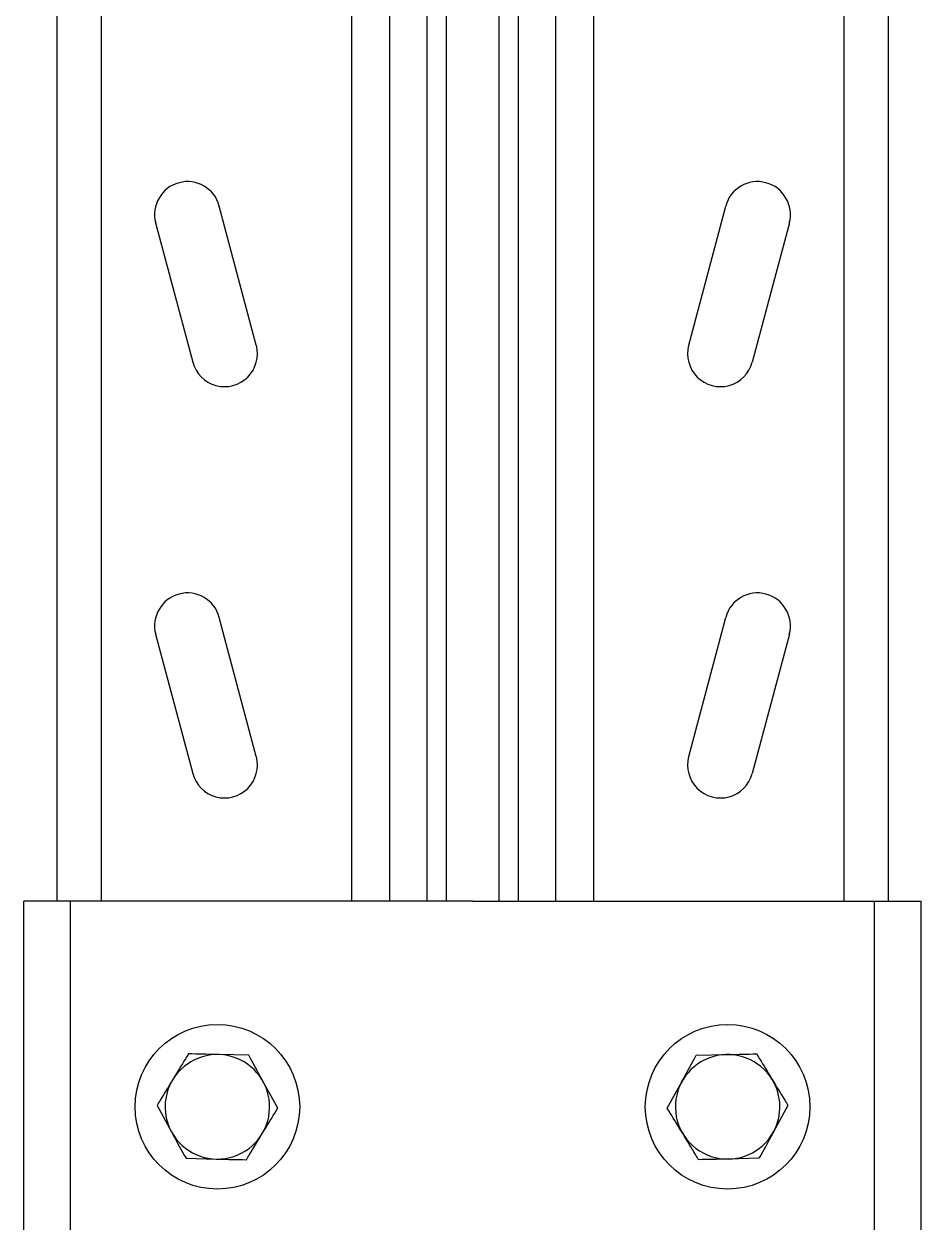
# Model space of a CAD drawing. Header units: millimetres. Extents: x -143 to 2013, y -78 to 1106.
# Drawn here: x 1881.3 to 1990.3, y 67.1 to 212.8 of the extents above; entities that cross this region are included whole.
import ezdxf

# ---------------------------------------------------------------- set-up
doc = ezdxf.new("R2010")
doc.units = ezdxf.units.MM

# ---------------------------------------------------------------- blocks, each defined once
blk = doc.blocks.new('*U7')
at = {"color": 7, "linetype": 'Continuous', "lineweight": 25}
for p, q in [((-26.27, -7.43), (-30.77, 9.48)), ((26.27, -7.43), (30.77, 9.48)), ((-38.5, 7.43), (-34, -9.48)), ((38.5, 7.43), (34, -9.48))]:
    blk.add_line(p, q, dxfattribs=at)
for centre, start, end in [((-34.63, 8.46), 14.9006, 194.9006), ((34.63, 8.46), 345.0994, 165.0994), ((-30.13, -8.46), 194.9006, 14.9006), ((30.13, -8.46), 165.0994, 345.0994)]:
    blk.add_arc(centre, 4, start, end, dxfattribs=at)
blk = doc.blocks.new('*U6')
at = {"color": 0, "linetype": 'ByBlock', "lineweight": -2, "transparency": 16777216}
for p in [(0, 50), (0, 0)]:
    blk.add_blockref('*U7', p, dxfattribs=at)
blk = doc.blocks.new('DI_COLUNA_FRONTAL_101')
at = {"color": 7, "linetype": 'Continuous', "lineweight": 25}
for p, q in [((-50.5, 1104.76), (-50.5, 104.76)), ((-45.1, 1104.76), (-45.1, 104.76)), ((-14.71, 1104.76), (-14.71, 104.76)), ((-10.08, 1104.76), (-10.08, 104.76)), ((-5.55, 1104.76), (-5.55, 104.76)), ((-3.19, 1104.76), (-3.19, 104.76)), ((3.19, 1104.76), (3.19, 104.76)), ((5.55, 1104.76), (5.55, 104.76)), ((10.08, 1104.76), (10.08, 104.76)), ((14.71, 1104.76), (14.71, 104.76)), ((45.1, 1104.76), (45.1, 104.76)), ((50.5, 1104.76), (50.5, 104.76)), ((-54.5, 14.15), (-54.5, 104.76)), ((0, 104.76), (-54.5, 104.76)), ((-48.85, 6.28), (-48.85, 104.76)), ((0, 104.76), (54.5, 104.76)), ((48.85, 6.28), (48.85, 104.76)), ((54.5, 15.38), (54.5, 104.76)), ((-27.19, 86.02), (-30.85, 86.11)), ((27.19, 86.02), (30.85, 86.11)), ((-23.67, 79.59), (-25.43, 82.8)), ((23.67, 79.59), (25.43, 82.8)), ((-38.33, 79.93), (-36.57, 76.72)), ((38.33, 79.93), (36.57, 76.72)), ((-34.81, 73.5), (-31.15, 73.41)), ((34.81, 73.5), (31.15, 73.41))]:
    blk.add_line(p, q, dxfattribs=at)
for centre in [(-31, 79.76), (31, 79.76)]:
    blk.add_circle(centre, 10, dxfattribs=at)
for centre, start, end in [((-31, 79.76), 208.6493, 148.6493), ((31, 79.76), 31.3507, 331.3507), ((-31, 79.76), 148.6493, 208.6493), ((31, 79.76), 331.3507, 31.3507)]:
    blk.add_arc(centre, 6.35, start, end, dxfattribs=at)
for points, knots in [([(-34.52, 86.19), (-35, 85.4), (-35.63, 84.37), (-36.27, 83.31), (-36.42, 83.06)], [0, 0, 0, 0, 0.768151, 1, 1, 1, 1]), ([(-30.85, 86.11), (-30.94, 86.11), (-32.17, 86.14), (-33.39, 86.17), (-34.52, 86.19)], [0, 0, 0, 0, 0.070214, 1, 1, 1, 1]), ([(-25.43, 82.8), (-25.47, 82.88), (-26.06, 83.97), (-26.64, 85.03), (-27.19, 86.02)], [0, 0, 0, 0, 0.070214, 1, 1, 1, 1]), ([(25.43, 82.8), (25.47, 82.88), (26.06, 83.97), (26.64, 85.03), (27.19, 86.02)], [0, 0, 0, 0, 0.070214, 1, 1, 1, 1]), ([(30.85, 86.11), (30.94, 86.11), (32.17, 86.14), (33.39, 86.17), (34.52, 86.19)], [0, 0, 0, 0, 0.070214, 1, 1, 1, 1]), ([(34.52, 86.19), (35, 85.4), (35.63, 84.37), (36.27, 83.31), (36.42, 83.06)], [0, 0, 0, 0, 0.768151, 1, 1, 1, 1]), ([(-36.42, 83.06), (-36.93, 82.23), (-37.58, 81.17), (-38.2, 80.15), (-38.33, 79.93)], [0, 0, 0, 0, 0.788999, 1, 1, 1, 1]), ([(36.42, 83.06), (36.93, 82.23), (37.58, 81.17), (38.2, 80.15), (38.33, 79.93)], [0, 0, 0, 0, 0.788999, 1, 1, 1, 1]), ([(-25.58, 76.46), (-25.43, 76.7), (-24.78, 77.76), (-24.15, 78.79), (-23.67, 79.59)], [0, 0, 0, 0, 0.231849, 1, 1, 1, 1]), ([(25.58, 76.46), (25.43, 76.7), (24.78, 77.76), (24.15, 78.79), (23.67, 79.59)], [0, 0, 0, 0, 0.231849, 1, 1, 1, 1]), ([(-36.57, 76.72), (-36.53, 76.64), (-35.94, 75.55), (-35.36, 74.49), (-34.81, 73.5)], [0, 0, 0, 0, 0.070214, 1, 1, 1, 1]), ([(-27.48, 73.33), (-27.35, 73.54), (-26.73, 74.56), (-26.09, 75.62), (-25.58, 76.46)], [0, 0, 0, 0, 0.211001, 1, 1, 1, 1]), ([(27.48, 73.33), (27.35, 73.54), (26.73, 74.56), (26.09, 75.62), (25.58, 76.46)], [0, 0, 0, 0, 0.211001, 1, 1, 1, 1]), ([(36.57, 76.72), (36.53, 76.64), (35.94, 75.55), (35.36, 74.49), (34.81, 73.5)], [0, 0, 0, 0, 0.070214, 1, 1, 1, 1]), ([(-31.15, 73.41), (-31.06, 73.41), (-29.83, 73.38), (-28.61, 73.35), (-27.48, 73.33)], [0, 0, 0, 0, 0.070214, 1, 1, 1, 1]), ([(31.15, 73.41), (31.06, 73.41), (29.83, 73.38), (28.61, 73.35), (27.48, 73.33)], [0, 0, 0, 0, 0.070214, 1, 1, 1, 1])]:
    blk.add_open_spline(points, degree=3, knots=knots, dxfattribs=at)
at = {"color": 2}
blk.add_blockref('*U6', (0, 129.76), dxfattribs=at)

msp = doc.modelspace()

# ---------------------------------------------------------------- block references
at = {"color": 2}
msp.add_blockref('DI_COLUNA_FRONTAL_101', (1935.85, 1.39), dxfattribs=at)

doc.saveas('drawing.dxf')
